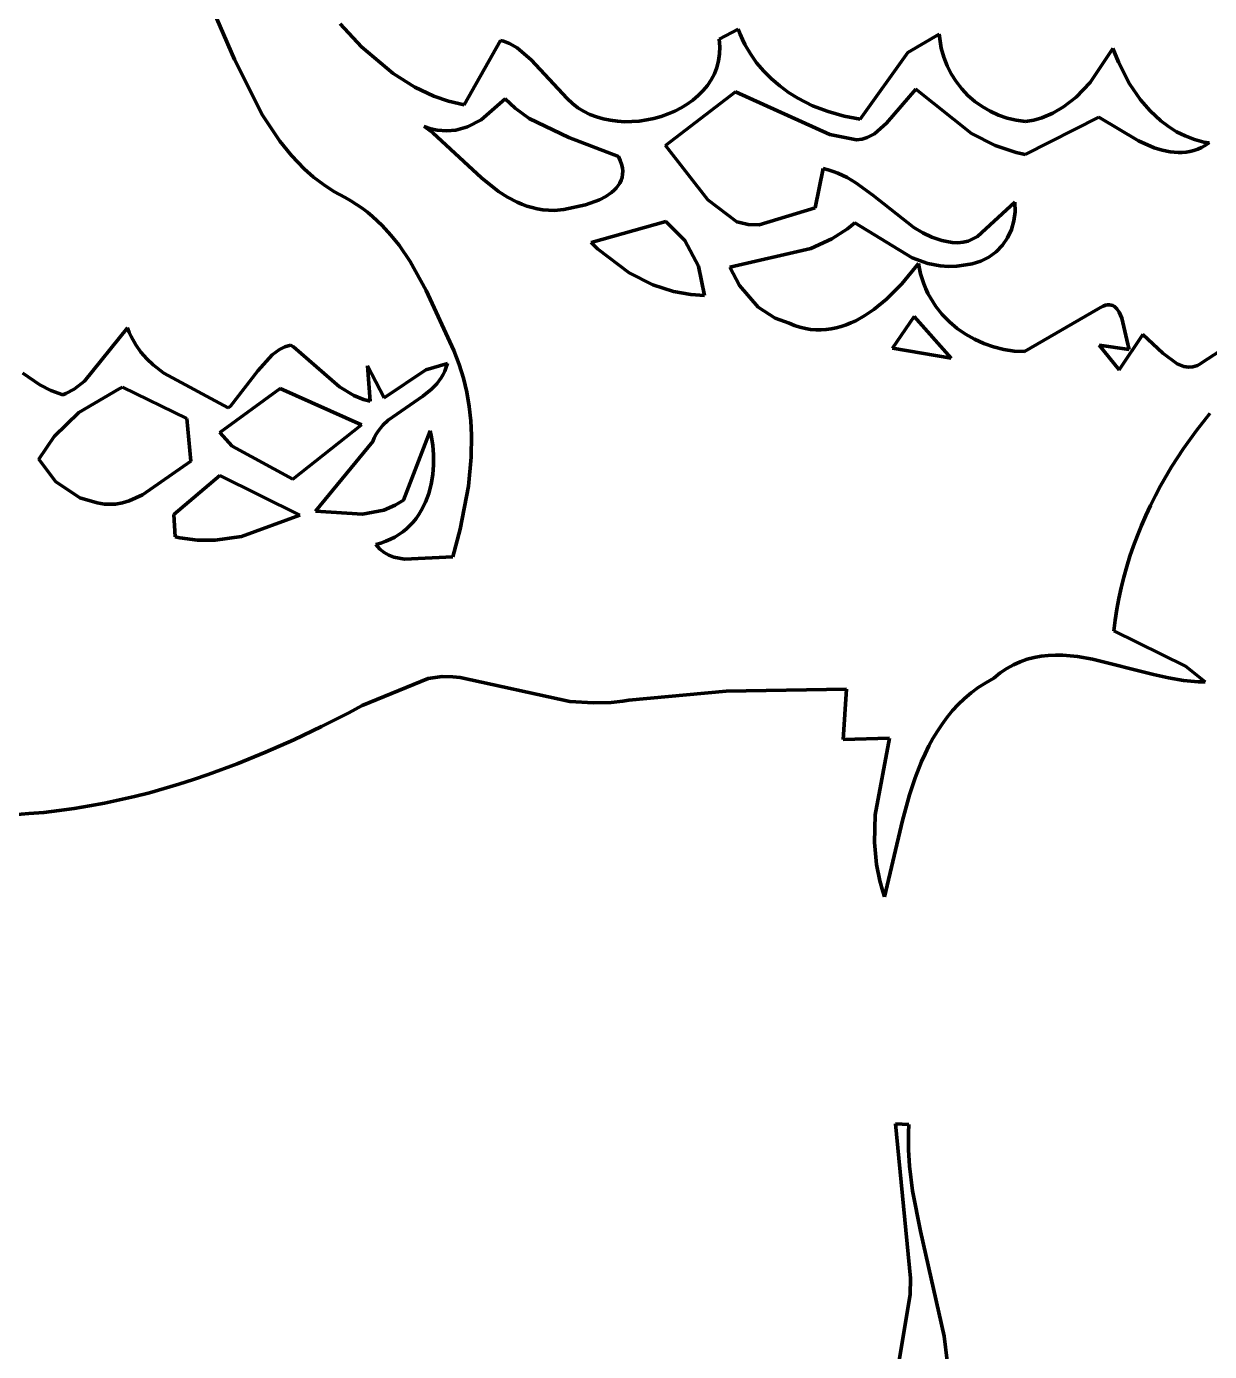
# Model space of a CAD drawing. Header units: millimetres. Extents: x 0 to 15.3, y 0 to 17.7.
# Drawn here: x 8.015 to 9.38, y 10.442 to 11.971 of the extents above; entities that cross this region are included whole.
import ezdxf

# ---------------------------------------------------------------- set-up
doc = ezdxf.new("R2010")
doc.units = ezdxf.units.MM
doc.layers.add('color#0a0a0aff', color=7, linetype='CONTINUOUS', lineweight=100)
doc.layers.add('color#ffffffff', color=7, linetype='CONTINUOUS', lineweight=100)

msp = doc.modelspace()

# ---------------------------------------------------------------- linework, layer by layer
at = {"layer": 'color#0a0a0aff'}
for p, q in [((8.2544, 11.9335), (8.102, 12.2851)), ((8.3763, 11.9744), (8.4012, 11.9481)), ((8.8137, 11.9568), (8.8359, 11.9684)), ((8.8359, 11.9684), (8.8381, 11.9624)), ((8.8381, 11.9624), (8.8407, 11.9565)), ((9.0317, 11.9412), (9.0678, 11.9626)), ((9.0678, 11.9626), (9.0683, 11.9571)), ((8.4012, 11.9481), (8.4377, 11.9171)), ((8.5194, 11.8808), (8.5615, 11.9553)), ((8.5615, 11.9553), (8.565, 11.9543)), ((8.565, 11.9543), (8.5717, 11.9518)), ((8.5717, 11.9518), (8.5808, 11.9467)), ((8.5808, 11.9467), (8.5967, 11.9329)), ((8.8145, 11.9481), (8.8137, 11.9568)), ((8.8143, 11.9397), (8.8145, 11.9481)), ((8.8407, 11.9565), (8.8434, 11.9507)), ((8.8434, 11.9507), (8.8498, 11.9397)), ((9.0683, 11.9571), (9.0702, 11.9464)), ((9.0702, 11.9464), (9.073, 11.936)), ((8.2867, 11.8692), (8.2544, 11.9335)), ((8.5967, 11.9329), (8.6386, 11.8882)), ((8.8111, 11.9241), (8.8131, 11.9317)), ((8.8131, 11.9317), (8.8143, 11.9397)), ((8.8498, 11.9397), (8.8571, 11.9295)), ((8.9766, 11.8644), (9.0317, 11.9412)), ((9.073, 11.936), (9.0768, 11.9261)), ((9.2421, 11.9068), (9.2683, 11.946)), ((9.2683, 11.946), (9.2745, 11.9304)), ((8.4377, 11.9171), (8.4628, 11.9013)), ((8.8046, 11.9099), (8.8083, 11.9168)), ((8.8083, 11.9168), (8.8111, 11.9241)), ((8.8571, 11.9295), (8.8652, 11.9199)), ((8.8652, 11.9199), (8.8741, 11.911)), ((9.0768, 11.9261), (9.0816, 11.9167)), ((9.0816, 11.9167), (9.0872, 11.9078)), ((9.2745, 11.9304), (9.2875, 11.9052)), ((8.4628, 11.9013), (8.4844, 11.8911)), ((8.7953, 11.8974), (8.8003, 11.9034)), ((8.8003, 11.9034), (8.8046, 11.9099)), ((8.8741, 11.911), (8.8837, 11.9028)), ((8.8837, 11.9028), (8.8939, 11.8954)), ((9.0872, 11.9078), (9.0937, 11.8995)), ((9.2258, 11.8899), (9.2421, 11.9068)), ((9.2875, 11.9052), (9.3002, 11.8866)), ((8.4844, 11.8911), (8.5015, 11.8852)), ((8.5015, 11.8852), (8.5194, 11.8808)), ((8.567, 11.8878), (8.539, 11.8635)), ((8.5783, 11.8771), (8.567, 11.8878)), ((8.6386, 11.8882), (8.6444, 11.8826)), ((8.8327, 11.896), (8.7519, 11.8339)), ((8.777, 11.8818), (8.7836, 11.8865)), ((8.7836, 11.8865), (8.7897, 11.8917)), ((8.7897, 11.8917), (8.7953, 11.8974)), ((8.9417, 11.8467), (8.8327, 11.896)), ((8.8939, 11.8954), (8.9047, 11.8887)), ((8.9047, 11.8887), (8.9217, 11.88)), ((9.0407, 11.8989), (9.0071, 11.8597)), ((9.1049, 11.8477), (9.0407, 11.8989)), ((9.0937, 11.8995), (9.1009, 11.8919)), ((9.1009, 11.8919), (9.1087, 11.885)), ((9.1087, 11.885), (9.1173, 11.8789)), ((9.2111, 11.8785), (9.2258, 11.8899)), ((9.3002, 11.8866), (9.3112, 11.8739)), ((8.5947, 11.8651), (8.5783, 11.8771)), ((8.6444, 11.8826), (8.6507, 11.8777)), ((8.6507, 11.8777), (8.6574, 11.8735)), ((8.6574, 11.8735), (8.6646, 11.87)), ((8.6646, 11.87), (8.6722, 11.8671)), ((8.7468, 11.8676), (8.7548, 11.8704)), ((8.7548, 11.8704), (8.7625, 11.8737)), ((8.7625, 11.8737), (8.7699, 11.8775)), ((8.7699, 11.8775), (8.777, 11.8818)), ((8.9217, 11.88), (8.9395, 11.8731)), ((8.9395, 11.8731), (8.9579, 11.8679)), ((9.1173, 11.8789), (9.1264, 11.8735)), ((9.1264, 11.8735), (9.136, 11.8691)), ((9.1861, 11.8661), (9.199, 11.8715)), ((9.199, 11.8715), (9.2111, 11.8785)), ((9.3112, 11.8739), (9.3234, 11.8626)), ((8.3067, 11.8392), (8.2867, 11.8692)), ((8.4733, 11.8559), (8.4833, 11.8485)), ((8.481, 11.8534), (8.4733, 11.8559)), ((8.5233, 11.8555), (8.5099, 11.8518)), ((8.539, 11.8635), (8.5233, 11.8555)), ((8.6403, 11.8432), (8.5947, 11.8651)), ((8.6722, 11.8671), (8.68, 11.8648)), ((8.68, 11.8648), (8.6881, 11.8631)), ((8.6881, 11.8631), (8.6964, 11.862)), ((8.6964, 11.862), (8.7048, 11.8615)), ((8.7048, 11.8615), (8.7132, 11.8616)), ((8.7132, 11.8616), (8.7217, 11.8623)), ((8.7217, 11.8623), (8.7302, 11.8635)), ((8.7302, 11.8635), (8.7386, 11.8653)), ((8.7386, 11.8653), (8.7468, 11.8676)), ((8.9579, 11.8679), (8.9766, 11.8644)), ((9.0071, 11.8597), (8.9929, 11.8474)), ((9.136, 11.8691), (9.1461, 11.8656)), ((9.1461, 11.8656), (9.1566, 11.8631)), ((9.1566, 11.8631), (9.1675, 11.8616)), ((9.2521, 11.8667), (9.167, 11.8238)), ((9.1675, 11.8616), (9.177, 11.8634)), ((9.177, 11.8634), (9.1861, 11.8661)), ((9.2978, 11.8393), (9.2521, 11.8667)), ((9.3234, 11.8626), (9.3323, 11.8559)), ((9.3323, 11.8559), (9.3417, 11.85)), ((8.3202, 11.8225), (8.3067, 11.8392)), ((8.4885, 11.8517), (8.481, 11.8534)), ((8.4833, 11.8485), (8.5397, 11.7968)), ((8.4994, 11.8509), (8.4885, 11.8517)), ((8.5099, 11.8518), (8.4994, 11.8509)), ((8.6975, 11.8214), (8.6403, 11.8432)), ((8.9725, 11.8405), (8.9417, 11.8467)), ((8.9789, 11.8414), (8.9725, 11.8405)), ((8.9848, 11.8432), (8.9789, 11.8414)), ((8.9929, 11.8474), (8.9848, 11.8432)), ((9.1322, 11.834), (9.1049, 11.8477)), ((9.3159, 11.8314), (9.2978, 11.8393)), ((9.3417, 11.85), (9.3517, 11.8451)), ((9.3517, 11.8451), (9.3622, 11.841)), ((9.3622, 11.841), (9.3733, 11.838)), ((8.7519, 11.8339), (8.8009, 11.7713)), ((9.1567, 11.826), (9.1322, 11.834)), ((9.167, 11.8238), (9.1567, 11.826)), ((9.3251, 11.8286), (9.3159, 11.8314)), ((9.3343, 11.8267), (9.3251, 11.8286)), ((9.3435, 11.8259), (9.3343, 11.8267)), ((9.3481, 11.826), (9.3435, 11.8259)), ((9.3526, 11.8264), (9.3481, 11.826)), ((9.3571, 11.8271), (9.3526, 11.8264)), ((9.3616, 11.8283), (9.3571, 11.8271)), ((9.3661, 11.8298), (9.3616, 11.8283)), ((9.3705, 11.8317), (9.3661, 11.8298)), ((9.3748, 11.8341), (9.3705, 11.8317)), ((9.3733, 11.838), (9.3791, 11.837)), ((9.3791, 11.837), (9.3748, 11.8341)), ((8.3351, 11.8071), (8.3202, 11.8225)), ((8.6996, 11.8169), (8.6975, 11.8214)), ((8.7011, 11.8126), (8.6996, 11.8169)), ((8.7021, 11.8084), (8.7011, 11.8126)), ((8.3458, 11.7976), (8.3351, 11.8071)), ((8.3571, 11.7889), (8.3458, 11.7976)), ((8.5397, 11.7968), (8.5593, 11.7811)), ((8.6992, 11.7907), (8.7007, 11.7939)), ((8.7007, 11.7939), (8.7018, 11.7972)), ((8.7018, 11.7972), (8.7024, 11.8008)), ((8.7025, 11.8045), (8.7021, 11.8084)), ((8.7024, 11.8008), (8.7025, 11.8045)), ((8.9247, 11.7622), (8.9337, 11.8073)), ((8.9337, 11.8073), (8.9396, 11.8059)), ((8.9396, 11.8059), (8.9453, 11.8041)), ((8.9453, 11.8041), (8.9508, 11.802)), ((8.9508, 11.802), (8.9615, 11.7969)), ((8.9615, 11.7969), (8.9717, 11.7909)), ((8.3692, 11.7809), (8.3571, 11.7889)), ((8.3821, 11.7739), (8.3692, 11.7809)), ((8.5593, 11.7811), (8.5697, 11.7744)), ((8.6831, 11.7753), (8.6897, 11.7798)), ((8.6897, 11.7798), (8.6925, 11.7823)), ((8.6925, 11.7823), (8.6951, 11.7849)), ((8.6951, 11.7849), (8.6973, 11.7877)), ((8.6973, 11.7877), (8.6992, 11.7907)), ((8.9717, 11.7909), (8.991, 11.7767)), ((8.3889, 11.77), (8.3821, 11.7739)), ((8.3955, 11.7659), (8.3889, 11.77)), ((8.4019, 11.7616), (8.3955, 11.7659)), ((8.5697, 11.7744), (8.5806, 11.7686)), ((8.5806, 11.7686), (8.5862, 11.7662)), ((8.5862, 11.7662), (8.592, 11.7641)), ((8.592, 11.7641), (8.5979, 11.7623)), ((8.6345, 11.7602), (8.6594, 11.7654)), ((8.6594, 11.7654), (8.6757, 11.7714)), ((8.6757, 11.7714), (8.6831, 11.7753)), ((8.8009, 11.7713), (8.8344, 11.7461)), ((8.991, 11.7767), (9.0384, 11.7394)), ((9.1121, 11.7288), (9.1552, 11.7685)), ((9.1552, 11.7685), (9.1555, 11.7576)), ((8.408, 11.757), (8.4019, 11.7616)), ((8.4138, 11.7522), (8.408, 11.757)), ((8.4248, 11.7418), (8.4138, 11.7522)), ((8.5979, 11.7623), (8.604, 11.7609)), ((8.604, 11.7609), (8.6104, 11.7599)), ((8.6104, 11.7599), (8.6169, 11.7593)), ((8.6169, 11.7593), (8.6236, 11.7591)), ((8.6236, 11.7591), (8.6345, 11.7602)), ((8.8599, 11.7426), (8.9247, 11.7622)), ((9.1555, 11.7576), (9.154, 11.747)), ((8.435, 11.7307), (8.4248, 11.7418)), ((8.7524, 11.7462), (8.6662, 11.722)), ((8.7742, 11.7242), (8.7524, 11.7462)), ((8.8344, 11.7461), (8.8376, 11.7451)), ((8.8376, 11.7451), (8.8472, 11.743)), ((8.8472, 11.743), (8.8599, 11.7426)), ((8.9618, 11.738), (8.9437, 11.7264)), ((8.9703, 11.7448), (8.9618, 11.738)), ((9.0367, 11.7043), (8.9703, 11.7448)), ((9.0384, 11.7394), (9.0487, 11.7334)), ((9.0487, 11.7334), (9.0594, 11.7283)), ((9.151, 11.7369), (9.1464, 11.7274)), ((9.154, 11.747), (9.151, 11.7369)), ((8.4444, 11.7189), (8.435, 11.7307)), ((8.4572, 11.7001), (8.4444, 11.7189)), ((8.6662, 11.722), (8.6736, 11.7149)), ((8.79, 11.6948), (8.7742, 11.7242)), ((8.9437, 11.7264), (8.9196, 11.7152)), ((9.0594, 11.7283), (9.0649, 11.7262)), ((9.0649, 11.7262), (9.0707, 11.7245)), ((9.0707, 11.7245), (9.0766, 11.7231)), ((9.0766, 11.7231), (9.0827, 11.722)), ((9.0827, 11.722), (9.0893, 11.7217)), ((9.0893, 11.7217), (9.0954, 11.7223)), ((9.0954, 11.7223), (9.1013, 11.7237)), ((9.1013, 11.7237), (9.1121, 11.7288)), ((9.1406, 11.7189), (9.1334, 11.7114)), ((9.1464, 11.7274), (9.1406, 11.7189)), ((8.6736, 11.7149), (8.7101, 11.6872)), ((8.9196, 11.7152), (8.826, 11.6937)), ((9.0547, 11.698), (9.0367, 11.7043)), ((9.1251, 11.7052), (9.1158, 11.7004)), ((9.1334, 11.7114), (9.1251, 11.7052)), ((8.4759, 11.6667), (8.4572, 11.7001)), ((8.7101, 11.6872), (8.7372, 11.6733)), ((8.7968, 11.661), (8.79, 11.6948)), ((8.826, 11.6937), (8.8372, 11.6726)), ((9.0248, 11.6743), (9.0438, 11.698)), ((9.0438, 11.698), (9.0449, 11.6918)), ((9.0449, 11.6918), (9.0463, 11.6858)), ((9.0688, 11.6952), (9.0547, 11.698)), ((9.0784, 11.6945), (9.0688, 11.6952)), ((9.0882, 11.6948), (9.0784, 11.6945)), ((9.0983, 11.6962), (9.0882, 11.6948)), ((9.1056, 11.6973), (9.0983, 11.6962)), ((9.1158, 11.7004), (9.1056, 11.6973)), ((8.7372, 11.6733), (8.7612, 11.6654)), ((8.8372, 11.6726), (8.8587, 11.6474)), ((9.007, 11.6565), (9.0248, 11.6743)), ((9.0463, 11.6858), (9.048, 11.68)), ((9.048, 11.68), (9.05, 11.6743)), ((9.05, 11.6743), (9.0522, 11.6687)), ((8.5076, 11.5972), (8.4759, 11.6667)), ((8.7612, 11.6654), (8.7813, 11.6619)), ((8.7813, 11.6619), (8.7968, 11.661)), ((8.9924, 11.6446), (9.007, 11.6565)), ((9.0522, 11.6687), (9.0548, 11.6633)), ((9.0548, 11.6633), (9.0576, 11.6581)), ((9.0576, 11.6581), (9.064, 11.6482)), ((8.8587, 11.6474), (8.8783, 11.6347)), ((8.9821, 11.6376), (8.9924, 11.6446)), ((9.064, 11.6482), (9.0713, 11.639)), ((9.1663, 11.5961), (9.251, 11.6454)), ((9.251, 11.6454), (9.254, 11.6472)), ((9.254, 11.6472), (9.2568, 11.6486)), ((9.2568, 11.6486), (9.2595, 11.6496)), ((9.2595, 11.6496), (9.2619, 11.6501)), ((9.2619, 11.6501), (9.2641, 11.6502)), ((9.2641, 11.6502), (9.2662, 11.6499)), ((9.2662, 11.6499), (9.2681, 11.6493)), ((9.2681, 11.6493), (9.2699, 11.6483)), ((9.2699, 11.6483), (9.2729, 11.6456)), ((9.2729, 11.6456), (9.2755, 11.6418)), ((9.2755, 11.6418), (9.2785, 11.6347)), ((8.8783, 11.6347), (8.8947, 11.6289)), ((8.8947, 11.6289), (8.9009, 11.6263)), ((8.9009, 11.6263), (8.9071, 11.6243)), ((8.949, 11.6235), (8.9547, 11.6251)), ((8.9547, 11.6251), (8.9604, 11.627)), ((8.9604, 11.627), (8.9659, 11.6292)), ((8.9659, 11.6292), (8.9714, 11.6317)), ((8.9714, 11.6317), (8.9821, 11.6376)), ((9.0388, 11.6368), (9.0137, 11.5999)), ((9.0817, 11.5887), (9.0388, 11.6368)), ((9.0713, 11.639), (9.0795, 11.6305)), ((9.0795, 11.6305), (9.0884, 11.6229)), ((9.2785, 11.6347), (9.2853, 11.6048)), ((8.0813, 11.5618), (8.1311, 11.6235)), ((8.1311, 11.6235), (8.1331, 11.6183)), ((8.1331, 11.6183), (8.1354, 11.6134)), ((8.1354, 11.6134), (8.1406, 11.6041)), ((8.9071, 11.6243), (8.9133, 11.6228)), ((8.9133, 11.6228), (8.9194, 11.6218)), ((8.9194, 11.6218), (8.9254, 11.6213)), ((8.9254, 11.6213), (8.9314, 11.6212)), ((8.9314, 11.6212), (8.9373, 11.6216)), ((8.9373, 11.6216), (8.9432, 11.6224)), ((8.9432, 11.6224), (8.949, 11.6235)), ((9.0884, 11.6229), (9.0981, 11.6161)), ((9.0981, 11.6161), (9.1084, 11.6103)), ((9.1084, 11.6103), (9.1192, 11.6054)), ((9.2754, 11.5751), (9.3026, 11.6159)), ((9.3026, 11.6159), (9.3257, 11.5942)), ((8.1406, 11.6041), (8.1466, 11.5956)), ((8.1466, 11.5956), (8.1534, 11.5879)), ((8.298, 11.5925), (8.3064, 11.5985)), ((8.3064, 11.5985), (8.3125, 11.6015)), ((8.3125, 11.6015), (8.3192, 11.6036)), ((8.3192, 11.6036), (8.3225, 11.6016)), ((8.3225, 11.6016), (8.3758, 11.5556)), ((8.5108, 11.5893), (8.5076, 11.5972)), ((9.0137, 11.5999), (9.0817, 11.5887)), ((9.1192, 11.6054), (9.1305, 11.6015)), ((9.1305, 11.6015), (9.1422, 11.5986)), ((9.1422, 11.5986), (9.1541, 11.5968)), ((9.1541, 11.5968), (9.1663, 11.5961)), ((9.2871, 11.5987), (9.2522, 11.6035)), ((9.2522, 11.6035), (9.2754, 11.5751)), ((9.2853, 11.6048), (9.2871, 11.5987)), ((9.3711, 11.5834), (9.3984, 11.6014)), ((8.1534, 11.5879), (8.1608, 11.5808)), ((8.1608, 11.5808), (8.173, 11.5712)), ((8.2814, 11.5738), (8.298, 11.5925)), ((8.4112, 11.539), (8.4082, 11.5795)), ((8.4082, 11.5795), (8.4274, 11.5429)), ((8.4753, 11.5752), (8.5003, 11.5825)), ((8.5003, 11.5825), (8.4989, 11.578)), ((8.5138, 11.5814), (8.5108, 11.5893)), ((8.5188, 11.5654), (8.5138, 11.5814)), ((9.3257, 11.5942), (9.3425, 11.5818)), ((9.3425, 11.5818), (9.3501, 11.5788)), ((9.3605, 11.5785), (9.3632, 11.5792)), ((9.3632, 11.5792), (9.3658, 11.5802)), ((9.3658, 11.5802), (9.3685, 11.5816)), ((9.3685, 11.5816), (9.3711, 11.5834)), ((8.0101, 11.5712), (8.0299, 11.5576)), ((8.173, 11.5712), (8.2472, 11.531)), ((8.2499, 11.5333), (8.2814, 11.5738)), ((8.4274, 11.5429), (8.4753, 11.5752)), ((8.4931, 11.5659), (8.4879, 11.559)), ((8.4953, 11.5697), (8.4931, 11.5659)), ((8.4972, 11.5737), (8.4953, 11.5697)), ((8.4989, 11.578), (8.4972, 11.5737)), ((8.5227, 11.5492), (8.5188, 11.5654)), ((9.3501, 11.5788), (9.3553, 11.5781)), ((9.3553, 11.5781), (9.3605, 11.5785)), ((8.0299, 11.5576), (8.0427, 11.5511)), ((8.0427, 11.5511), (8.0564, 11.5462)), ((8.0599, 11.5476), (8.0697, 11.5529)), ((8.0697, 11.5529), (8.0813, 11.5618)), ((8.1213, 11.5531), (8.0751, 11.5258)), ((8.1254, 11.5549), (8.1213, 11.5531)), ((8.1995, 11.519), (8.1254, 11.5549)), ((8.3073, 11.5534), (8.2375, 11.5026)), ((8.401, 11.5115), (8.3073, 11.5534)), ((8.3758, 11.5556), (8.3922, 11.5454)), ((8.4819, 11.5529), (8.4717, 11.5447)), ((8.4879, 11.559), (8.4819, 11.5529)), ((8.5254, 11.5327), (8.5227, 11.5492)), ((8.0564, 11.5462), (8.0599, 11.5476)), ((8.2472, 11.531), (8.2499, 11.5333)), ((8.3922, 11.5454), (8.4033, 11.541)), ((8.4033, 11.541), (8.4112, 11.539)), ((8.4717, 11.5447), (8.4318, 11.5171)), ((8.0751, 11.5258), (8.0463, 11.498)), ((8.2042, 11.4696), (8.1995, 11.519)), ((8.5272, 11.5162), (8.5254, 11.5327)), ((9.3802, 11.5248), (9.3645, 11.5049)), ((8.2375, 11.5026), (8.2517, 11.4869)), ((8.3218, 11.4488), (8.401, 11.5115)), ((8.4203, 11.5043), (8.418, 11.5006)), ((8.4257, 11.511), (8.4203, 11.5043)), ((8.4318, 11.5171), (8.4257, 11.511)), ((8.4495, 11.4247), (8.4804, 11.5047)), ((8.4804, 11.5047), (8.4816, 11.4993)), ((8.528, 11.4995), (8.5272, 11.5162)), ((9.3645, 11.5049), (9.3498, 11.4842)), ((8.0463, 11.498), (8.0287, 11.4719)), ((8.4142, 11.4924), (8.3481, 11.412)), ((8.4159, 11.4966), (8.4142, 11.4924)), ((8.418, 11.5006), (8.4159, 11.4966)), ((8.4816, 11.4993), (8.4834, 11.4881)), ((8.4834, 11.4881), (8.4843, 11.4768)), ((8.5276, 11.4744), (8.528, 11.4995)), ((8.2517, 11.4869), (8.3218, 11.4488)), ((8.4843, 11.4768), (8.4843, 11.4655)), ((8.5245, 11.4409), (8.5276, 11.4744)), ((9.3498, 11.4842), (9.336, 11.4629)), ((8.0287, 11.4719), (8.0481, 11.446)), ((8.1482, 11.4308), (8.2042, 11.4696)), ((8.4843, 11.4655), (8.4834, 11.4542)), ((9.336, 11.4629), (9.3232, 11.441)), ((8.0481, 11.446), (8.0759, 11.4274)), ((8.2377, 11.453), (8.1844, 11.4082)), ((8.3299, 11.4071), (8.2377, 11.453)), ((8.4815, 11.4432), (8.4787, 11.4324)), ((8.4834, 11.4542), (8.4815, 11.4432)), ((8.0759, 11.4274), (8.096, 11.4217)), ((8.1331, 11.4238), (8.1482, 11.4308)), ((8.4787, 11.4324), (8.4748, 11.4222)), ((8.5151, 11.3913), (8.5245, 11.4409)), ((9.3173, 11.4298), (9.3116, 11.4185)), ((9.3232, 11.441), (9.3173, 11.4298)), ((8.096, 11.4217), (8.1004, 11.4207)), ((8.1004, 11.4207), (8.1047, 11.4201)), ((8.1047, 11.4201), (8.109, 11.4198)), ((8.109, 11.4198), (8.1173, 11.4201)), ((8.1173, 11.4201), (8.1253, 11.4214)), ((8.1253, 11.4214), (8.1331, 11.4238)), ((8.3481, 11.412), (8.4022, 11.4086)), ((8.4022, 11.4086), (8.4268, 11.4131)), ((8.4268, 11.4131), (8.4401, 11.4187)), ((8.4401, 11.4187), (8.4495, 11.4247)), ((8.4699, 11.4125), (8.4671, 11.4079)), ((8.4748, 11.4222), (8.4699, 11.4125)), ((9.3116, 11.4185), (9.3062, 11.407)), ((8.1844, 11.4082), (8.1862, 11.3821)), ((8.2625, 11.3827), (8.3299, 11.4071)), ((8.4606, 11.3993), (8.4569, 11.3954)), ((8.464, 11.4035), (8.4606, 11.3993)), ((8.4671, 11.4079), (8.464, 11.4035)), ((9.3062, 11.407), (9.3012, 11.3955)), ((8.1862, 11.3821), (8.1914, 11.381)), ((8.1914, 11.381), (8.2119, 11.3784)), ((8.2323, 11.3784), (8.2625, 11.3827)), ((8.4395, 11.382), (8.4345, 11.3794)), ((8.4443, 11.3849), (8.4395, 11.382)), ((8.4488, 11.3882), (8.4443, 11.3849)), ((8.453, 11.3916), (8.4488, 11.3882)), ((8.4569, 11.3954), (8.453, 11.3916)), ((8.5065, 11.359), (8.5151, 11.3913)), ((9.2964, 11.3838), (9.292, 11.3719)), ((9.3012, 11.3955), (9.2964, 11.3838)), ((8.2119, 11.3784), (8.2323, 11.3784)), ((8.4235, 11.3751), (8.4176, 11.3734)), ((8.4176, 11.3734), (8.4198, 11.3707)), ((8.4198, 11.3707), (8.4222, 11.3682)), ((8.4222, 11.3682), (8.4272, 11.3641)), ((8.4291, 11.3771), (8.4235, 11.3751)), ((8.4345, 11.3794), (8.4291, 11.3771)), ((9.292, 11.3719), (9.2879, 11.36)), ((8.4272, 11.3641), (8.4326, 11.361)), ((8.4326, 11.361), (8.4384, 11.3588)), ((8.4384, 11.3588), (8.4507, 11.3566)), ((8.4507, 11.3566), (8.5065, 11.359)), ((9.2879, 11.36), (9.2841, 11.3479)), ((9.2807, 11.3358), (9.2776, 11.3235)), ((9.2841, 11.3479), (9.2807, 11.3358)), ((9.2776, 11.3235), (9.2749, 11.3112)), ((9.2749, 11.3112), (9.2726, 11.2987)), ((9.2726, 11.2987), (9.2707, 11.2862)), ((9.2707, 11.2862), (9.2691, 11.2736)), ((9.2691, 11.2736), (9.3519, 11.2331)), ((9.1772, 11.243), (9.1691, 11.2409)), ((9.1853, 11.2445), (9.1772, 11.243)), ((9.1936, 11.2454), (9.1853, 11.2445)), ((9.2019, 11.2457), (9.1936, 11.2454)), ((9.2104, 11.2456), (9.2019, 11.2457)), ((9.2189, 11.245), (9.2104, 11.2456)), ((9.2275, 11.244), (9.2189, 11.245)), ((9.2448, 11.241), (9.2275, 11.244)), ((9.1457, 11.2303), (9.1382, 11.2251)), ((9.1534, 11.2346), (9.1457, 11.2303)), ((9.1612, 11.2381), (9.1534, 11.2346)), ((9.1691, 11.2409), (9.1612, 11.2381)), ((9.3149, 11.2233), (9.2448, 11.241)), ((9.3519, 11.2331), (9.3748, 11.2148)), ((8.4779, 11.2187), (8.4019, 11.1876)), ((8.4941, 11.2209), (8.4779, 11.2187)), ((8.5064, 11.2208), (8.4941, 11.2209)), ((8.5148, 11.2198), (8.5064, 11.2208)), ((8.6416, 11.1922), (8.5148, 11.2198)), ((9.1215, 11.2139), (9.1128, 11.2083)), ((9.1308, 11.2191), (9.1215, 11.2139)), ((9.1382, 11.2251), (9.1308, 11.2191)), ((9.3323, 11.2194), (9.3149, 11.2233)), ((9.3495, 11.2165), (9.3323, 11.2194)), ((9.358, 11.2155), (9.3495, 11.2165)), ((9.3664, 11.2149), (9.358, 11.2155)), ((9.3748, 11.2148), (9.3664, 11.2149)), ((8.8218, 11.2041), (8.7097, 11.1937)), ((8.9606, 11.2065), (8.8218, 11.2041)), ((8.957, 11.1484), (8.9606, 11.2065)), ((9.1046, 11.2023), (9.097, 11.1958)), ((9.1128, 11.2083), (9.1046, 11.2023)), ((8.4019, 11.1876), (8.3864, 11.1792)), ((8.6687, 11.1905), (8.6416, 11.1922)), ((8.6891, 11.1911), (8.6687, 11.1905)), ((8.7028, 11.1926), (8.6891, 11.1911)), ((8.7097, 11.1937), (8.7028, 11.1926)), ((9.0831, 11.1817), (9.0768, 11.1741)), ((9.0898, 11.1889), (9.0831, 11.1817)), ((9.097, 11.1958), (9.0898, 11.1889)), ((8.3864, 11.1792), (8.3549, 11.1632)), ((9.071, 11.1662), (9.0656, 11.1581)), ((9.0768, 11.1741), (9.071, 11.1662)), ((8.3549, 11.1632), (8.3229, 11.1479)), ((9.0656, 11.1581), (9.0605, 11.1496)), ((8.3229, 11.1479), (8.2904, 11.1335)), ((9.0104, 11.1497), (8.957, 11.1484)), ((8.994, 11.0614), (9.0104, 11.1497)), ((9.0558, 11.1409), (9.0514, 11.1319)), ((9.0605, 11.1496), (9.0558, 11.1409)), ((8.2904, 11.1335), (8.2575, 11.1201)), ((9.0473, 11.1228), (9.04, 11.1039)), ((9.0514, 11.1319), (9.0473, 11.1228)), ((8.2241, 11.1078), (8.2073, 11.1021)), ((8.2575, 11.1201), (8.2241, 11.1078)), ((8.1734, 11.0916), (8.1563, 11.0869)), ((8.1904, 11.0967), (8.1734, 11.0916)), ((8.2073, 11.1021), (8.1904, 11.0967)), ((9.04, 11.1039), (9.0336, 11.0845)), ((8.1046, 11.0748), (8.0872, 11.0716)), ((8.1219, 11.0785), (8.1046, 11.0748)), ((8.1391, 11.0825), (8.1219, 11.0785)), ((8.1563, 11.0869), (8.1391, 11.0825)), ((9.0336, 11.0845), (9.0254, 11.0548)), ((8.0171, 11.0627), (7.9995, 11.0615)), ((8.0347, 11.0642), (8.0171, 11.0627)), ((8.0522, 11.0663), (8.0347, 11.0642)), ((8.0697, 11.0687), (8.0522, 11.0663)), ((8.0872, 11.0716), (8.0697, 11.0687)), ((8.9932, 11.0295), (8.994, 11.0614)), ((9.0254, 11.0548), (9.0047, 10.9665)), ((8.9954, 11.0041), (8.9932, 11.0295)), ((8.9991, 10.9852), (8.9954, 11.0041)), ((9.0026, 10.9728), (8.9991, 10.9852)), ((9.0047, 10.9665), (9.0026, 10.9728)), ((9.0346, 10.5264), (9.0175, 10.7045)), ((9.0175, 10.7045), (9.0328, 10.7038)), ((9.0328, 10.7038), (9.0323, 10.6941)), ((9.0323, 10.6941), (9.0323, 10.6748)), ((9.0323, 10.6748), (9.0334, 10.6557)), ((9.0334, 10.6557), (9.0369, 10.6274)), ((9.0369, 10.6274), (9.0462, 10.5806)), ((9.0462, 10.5806), (9.0735, 10.4595)), ((9.0344, 10.5077), (9.0346, 10.5264)), ((9.0187, 10.4153), (9.0344, 10.5077)), ((9.0735, 10.4595), (9.0771, 10.431))]:
    msp.add_line(p, q, dxfattribs=at)
at = {"layer": 'color#ffffffff'}
for p, q in [((8.102, 12.2851), (8.2544, 11.9335)), ((8.4012, 11.9481), (8.3763, 11.9744)), ((8.8359, 11.9684), (8.8137, 11.9568)), ((8.8381, 11.9624), (8.8359, 11.9684)), ((8.8407, 11.9565), (8.8381, 11.9624)), ((9.0678, 11.9626), (9.0317, 11.9412)), ((9.0683, 11.9571), (9.0678, 11.9626)), ((8.4377, 11.9171), (8.4012, 11.9481)), ((8.5615, 11.9553), (8.5194, 11.8808)), ((8.565, 11.9543), (8.5615, 11.9553)), ((8.5717, 11.9518), (8.565, 11.9543)), ((8.5808, 11.9467), (8.5717, 11.9518)), ((8.5967, 11.9329), (8.5808, 11.9467)), ((8.8137, 11.9568), (8.8145, 11.9481)), ((8.8145, 11.9481), (8.8143, 11.9397)), ((8.8434, 11.9507), (8.8407, 11.9565)), ((8.8498, 11.9397), (8.8434, 11.9507)), ((9.0702, 11.9464), (9.0683, 11.9571)), ((9.073, 11.936), (9.0702, 11.9464)), ((8.2544, 11.9335), (8.2867, 11.8692)), ((8.6386, 11.8882), (8.5967, 11.9329)), ((8.8131, 11.9317), (8.8111, 11.9241)), ((8.8143, 11.9397), (8.8131, 11.9317)), ((8.8571, 11.9295), (8.8498, 11.9397)), ((9.0317, 11.9412), (8.9766, 11.8644)), ((9.0768, 11.9261), (9.073, 11.936)), ((9.2683, 11.946), (9.2421, 11.9068)), ((9.2745, 11.9304), (9.2683, 11.946)), ((8.4628, 11.9013), (8.4377, 11.9171)), ((8.8083, 11.9168), (8.8046, 11.9099)), ((8.8111, 11.9241), (8.8083, 11.9168)), ((8.8652, 11.9199), (8.8571, 11.9295)), ((8.8741, 11.911), (8.8652, 11.9199)), ((9.0816, 11.9167), (9.0768, 11.9261)), ((9.0872, 11.9078), (9.0816, 11.9167)), ((9.2875, 11.9052), (9.2745, 11.9304)), ((8.4844, 11.8911), (8.4628, 11.9013)), ((8.8003, 11.9034), (8.7953, 11.8974)), ((8.8046, 11.9099), (8.8003, 11.9034)), ((8.8837, 11.9028), (8.8741, 11.911)), ((8.8939, 11.8954), (8.8837, 11.9028)), ((9.0937, 11.8995), (9.0872, 11.9078)), ((9.2421, 11.9068), (9.2258, 11.8899)), ((9.3002, 11.8866), (9.2875, 11.9052)), ((8.5015, 11.8852), (8.4844, 11.8911)), ((8.5194, 11.8808), (8.5015, 11.8852)), ((8.539, 11.8635), (8.567, 11.8878)), ((8.567, 11.8878), (8.5783, 11.8771)), ((8.6444, 11.8826), (8.6386, 11.8882)), ((8.7519, 11.8339), (8.8327, 11.896)), ((8.7836, 11.8865), (8.777, 11.8818)), ((8.7897, 11.8917), (8.7836, 11.8865)), ((8.7953, 11.8974), (8.7897, 11.8917)), ((8.8327, 11.896), (8.9417, 11.8467)), ((8.9047, 11.8887), (8.8939, 11.8954)), ((8.9217, 11.88), (8.9047, 11.8887)), ((9.0071, 11.8597), (9.0407, 11.8989)), ((9.0407, 11.8989), (9.1049, 11.8477)), ((9.1009, 11.8919), (9.0937, 11.8995)), ((9.1087, 11.885), (9.1009, 11.8919)), ((9.1173, 11.8789), (9.1087, 11.885)), ((9.2258, 11.8899), (9.2111, 11.8785)), ((9.3112, 11.8739), (9.3002, 11.8866)), ((8.5783, 11.8771), (8.5947, 11.8651)), ((8.6507, 11.8777), (8.6444, 11.8826)), ((8.6574, 11.8735), (8.6507, 11.8777)), ((8.6646, 11.87), (8.6574, 11.8735)), ((8.6722, 11.8671), (8.6646, 11.87)), ((8.7548, 11.8704), (8.7468, 11.8676)), ((8.7625, 11.8737), (8.7548, 11.8704)), ((8.7699, 11.8775), (8.7625, 11.8737)), ((8.777, 11.8818), (8.7699, 11.8775)), ((8.9395, 11.8731), (8.9217, 11.88)), ((8.9579, 11.8679), (8.9395, 11.8731)), ((9.1264, 11.8735), (9.1173, 11.8789)), ((9.136, 11.8691), (9.1264, 11.8735)), ((9.199, 11.8715), (9.1861, 11.8661)), ((9.2111, 11.8785), (9.199, 11.8715)), ((9.3234, 11.8626), (9.3112, 11.8739)), ((8.2867, 11.8692), (8.3067, 11.8392)), ((8.4733, 11.8559), (8.481, 11.8534)), ((8.4833, 11.8485), (8.4733, 11.8559)), ((8.5099, 11.8518), (8.5233, 11.8555)), ((8.5233, 11.8555), (8.539, 11.8635)), ((8.5947, 11.8651), (8.6403, 11.8432)), ((8.68, 11.8648), (8.6722, 11.8671)), ((8.6881, 11.8631), (8.68, 11.8648)), ((8.6964, 11.862), (8.6881, 11.8631)), ((8.7048, 11.8615), (8.6964, 11.862)), ((8.7132, 11.8616), (8.7048, 11.8615)), ((8.7217, 11.8623), (8.7132, 11.8616)), ((8.7302, 11.8635), (8.7217, 11.8623)), ((8.7386, 11.8653), (8.7302, 11.8635)), ((8.7468, 11.8676), (8.7386, 11.8653)), ((8.9766, 11.8644), (8.9579, 11.8679)), ((8.9929, 11.8474), (9.0071, 11.8597)), ((9.1461, 11.8656), (9.136, 11.8691)), ((9.1566, 11.8631), (9.1461, 11.8656)), ((9.1675, 11.8616), (9.1566, 11.8631)), ((9.167, 11.8238), (9.2521, 11.8667)), ((9.177, 11.8634), (9.1675, 11.8616)), ((9.1861, 11.8661), (9.177, 11.8634)), ((9.2521, 11.8667), (9.2978, 11.8393)), ((9.3323, 11.8559), (9.3234, 11.8626)), ((9.3417, 11.85), (9.3323, 11.8559)), ((8.3067, 11.8392), (8.3202, 11.8225)), ((8.481, 11.8534), (8.4885, 11.8517)), ((8.5397, 11.7968), (8.4833, 11.8485)), ((8.4885, 11.8517), (8.4994, 11.8509)), ((8.4994, 11.8509), (8.5099, 11.8518)), ((8.6403, 11.8432), (8.6975, 11.8214)), ((8.9417, 11.8467), (8.9725, 11.8405)), ((8.9725, 11.8405), (8.9789, 11.8414)), ((8.9789, 11.8414), (8.9848, 11.8432)), ((8.9848, 11.8432), (8.9929, 11.8474)), ((9.1049, 11.8477), (9.1322, 11.834)), ((9.2978, 11.8393), (9.3159, 11.8314)), ((9.3517, 11.8451), (9.3417, 11.85)), ((9.3622, 11.841), (9.3517, 11.8451)), ((9.3733, 11.838), (9.3622, 11.841)), ((8.8009, 11.7713), (8.7519, 11.8339)), ((9.1322, 11.834), (9.1567, 11.826)), ((9.1567, 11.826), (9.167, 11.8238)), ((9.3159, 11.8314), (9.3251, 11.8286)), ((9.3251, 11.8286), (9.3343, 11.8267)), ((9.3343, 11.8267), (9.3435, 11.8259)), ((9.3435, 11.8259), (9.3481, 11.826)), ((9.3481, 11.826), (9.3526, 11.8264)), ((9.3526, 11.8264), (9.3571, 11.8271)), ((9.3571, 11.8271), (9.3616, 11.8283)), ((9.3616, 11.8283), (9.3661, 11.8298)), ((9.3661, 11.8298), (9.3705, 11.8317)), ((9.3705, 11.8317), (9.3748, 11.8341)), ((9.3791, 11.837), (9.3733, 11.838)), ((9.3748, 11.8341), (9.3791, 11.837)), ((8.3202, 11.8225), (8.3351, 11.8071)), ((8.6975, 11.8214), (8.6996, 11.8169)), ((8.6996, 11.8169), (8.7011, 11.8126)), ((8.7011, 11.8126), (8.7021, 11.8084)), ((8.3351, 11.8071), (8.3458, 11.7976)), ((8.3458, 11.7976), (8.3571, 11.7889)), ((8.5593, 11.7811), (8.5397, 11.7968)), ((8.7007, 11.7939), (8.6992, 11.7907)), ((8.7018, 11.7972), (8.7007, 11.7939)), ((8.7024, 11.8008), (8.7018, 11.7972)), ((8.7021, 11.8084), (8.7025, 11.8045)), ((8.7025, 11.8045), (8.7024, 11.8008)), ((8.9337, 11.8073), (8.9247, 11.7622)), ((8.9396, 11.8059), (8.9337, 11.8073)), ((8.9453, 11.8041), (8.9396, 11.8059)), ((8.9508, 11.802), (8.9453, 11.8041)), ((8.9615, 11.7969), (8.9508, 11.802)), ((8.9717, 11.7909), (8.9615, 11.7969)), ((8.3571, 11.7889), (8.3692, 11.7809)), ((8.3692, 11.7809), (8.3821, 11.7739)), ((8.5697, 11.7744), (8.5593, 11.7811)), ((8.6897, 11.7798), (8.6831, 11.7753)), ((8.6925, 11.7823), (8.6897, 11.7798)), ((8.6951, 11.7849), (8.6925, 11.7823)), ((8.6973, 11.7877), (8.6951, 11.7849)), ((8.6992, 11.7907), (8.6973, 11.7877)), ((8.991, 11.7767), (8.9717, 11.7909)), ((8.3821, 11.7739), (8.3889, 11.77)), ((8.3889, 11.77), (8.3955, 11.7659)), ((8.3955, 11.7659), (8.4019, 11.7616)), ((8.5806, 11.7686), (8.5697, 11.7744)), ((8.5862, 11.7662), (8.5806, 11.7686)), ((8.592, 11.7641), (8.5862, 11.7662)), ((8.5979, 11.7623), (8.592, 11.7641)), ((8.6594, 11.7654), (8.6345, 11.7602)), ((8.6757, 11.7714), (8.6594, 11.7654)), ((8.6831, 11.7753), (8.6757, 11.7714)), ((8.8344, 11.7461), (8.8009, 11.7713)), ((9.0384, 11.7394), (8.991, 11.7767)), ((9.1552, 11.7685), (9.1121, 11.7288)), ((9.1555, 11.7576), (9.1552, 11.7685)), ((8.4019, 11.7616), (8.408, 11.757)), ((8.408, 11.757), (8.4138, 11.7522)), ((8.4138, 11.7522), (8.4248, 11.7418)), ((8.604, 11.7609), (8.5979, 11.7623)), ((8.6104, 11.7599), (8.604, 11.7609)), ((8.6169, 11.7593), (8.6104, 11.7599)), ((8.6236, 11.7591), (8.6169, 11.7593)), ((8.6345, 11.7602), (8.6236, 11.7591)), ((8.9247, 11.7622), (8.8599, 11.7426)), ((9.154, 11.747), (9.1555, 11.7576)), ((8.4248, 11.7418), (8.435, 11.7307)), ((8.6662, 11.722), (8.7524, 11.7462)), ((8.7524, 11.7462), (8.7742, 11.7242)), ((8.8376, 11.7451), (8.8344, 11.7461)), ((8.8472, 11.743), (8.8376, 11.7451)), ((8.8599, 11.7426), (8.8472, 11.743)), ((8.9437, 11.7264), (8.9618, 11.738)), ((8.9618, 11.738), (8.9703, 11.7448)), ((8.9703, 11.7448), (9.0367, 11.7043)), ((9.0487, 11.7334), (9.0384, 11.7394)), ((9.0594, 11.7283), (9.0487, 11.7334)), ((9.1464, 11.7274), (9.151, 11.7369)), ((9.151, 11.7369), (9.154, 11.747)), ((8.435, 11.7307), (8.4444, 11.7189)), ((8.4444, 11.7189), (8.4572, 11.7001)), ((8.6736, 11.7149), (8.6662, 11.722)), ((8.7742, 11.7242), (8.79, 11.6948)), ((8.9196, 11.7152), (8.9437, 11.7264)), ((9.0649, 11.7262), (9.0594, 11.7283)), ((9.0707, 11.7245), (9.0649, 11.7262)), ((9.0766, 11.7231), (9.0707, 11.7245)), ((9.0827, 11.722), (9.0766, 11.7231)), ((9.0893, 11.7217), (9.0827, 11.722)), ((9.0954, 11.7223), (9.0893, 11.7217)), ((9.1013, 11.7237), (9.0954, 11.7223)), ((9.1121, 11.7288), (9.1013, 11.7237)), ((9.1334, 11.7114), (9.1406, 11.7189)), ((9.1406, 11.7189), (9.1464, 11.7274)), ((8.7101, 11.6872), (8.6736, 11.7149)), ((8.826, 11.6937), (8.9196, 11.7152)), ((9.0367, 11.7043), (9.0547, 11.698)), ((9.1158, 11.7004), (9.1251, 11.7052)), ((9.1251, 11.7052), (9.1334, 11.7114)), ((8.4572, 11.7001), (8.4759, 11.6667)), ((8.7372, 11.6733), (8.7101, 11.6872)), ((8.79, 11.6948), (8.7968, 11.661)), ((8.8372, 11.6726), (8.826, 11.6937)), ((9.0438, 11.698), (9.0248, 11.6743)), ((9.0449, 11.6918), (9.0438, 11.698)), ((9.0463, 11.6858), (9.0449, 11.6918)), ((9.0547, 11.698), (9.0688, 11.6952)), ((9.0688, 11.6952), (9.0784, 11.6945)), ((9.0784, 11.6945), (9.0882, 11.6948)), ((9.0882, 11.6948), (9.0983, 11.6962)), ((9.0983, 11.6962), (9.1056, 11.6973)), ((9.1056, 11.6973), (9.1158, 11.7004)), ((8.7612, 11.6654), (8.7372, 11.6733)), ((8.8587, 11.6474), (8.8372, 11.6726)), ((9.0248, 11.6743), (9.007, 11.6565)), ((9.048, 11.68), (9.0463, 11.6858)), ((9.05, 11.6743), (9.048, 11.68)), ((9.0522, 11.6687), (9.05, 11.6743)), ((8.4759, 11.6667), (8.5076, 11.5972)), ((8.7813, 11.6619), (8.7612, 11.6654)), ((8.7968, 11.661), (8.7813, 11.6619)), ((9.007, 11.6565), (8.9924, 11.6446)), ((9.0548, 11.6633), (9.0522, 11.6687)), ((9.0576, 11.6581), (9.0548, 11.6633)), ((9.064, 11.6482), (9.0576, 11.6581)), ((8.8783, 11.6347), (8.8587, 11.6474)), ((8.9924, 11.6446), (8.9821, 11.6376)), ((9.0713, 11.639), (9.064, 11.6482)), ((9.251, 11.6454), (9.1663, 11.5961)), ((9.254, 11.6472), (9.251, 11.6454)), ((9.2568, 11.6486), (9.254, 11.6472)), ((9.2595, 11.6496), (9.2568, 11.6486)), ((9.2619, 11.6501), (9.2595, 11.6496)), ((9.2641, 11.6502), (9.2619, 11.6501)), ((9.2662, 11.6499), (9.2641, 11.6502)), ((9.2681, 11.6493), (9.2662, 11.6499)), ((9.2699, 11.6483), (9.2681, 11.6493)), ((9.2729, 11.6456), (9.2699, 11.6483)), ((9.2755, 11.6418), (9.2729, 11.6456)), ((9.2785, 11.6347), (9.2755, 11.6418)), ((8.8947, 11.6289), (8.8783, 11.6347)), ((8.9009, 11.6263), (8.8947, 11.6289)), ((8.9071, 11.6243), (8.9009, 11.6263)), ((8.9547, 11.6251), (8.949, 11.6235)), ((8.9604, 11.627), (8.9547, 11.6251)), ((8.9659, 11.6292), (8.9604, 11.627)), ((8.9714, 11.6317), (8.9659, 11.6292)), ((8.9821, 11.6376), (8.9714, 11.6317)), ((9.0137, 11.5999), (9.0388, 11.6368)), ((9.0388, 11.6368), (9.0817, 11.5887)), ((9.0795, 11.6305), (9.0713, 11.639)), ((9.0884, 11.6229), (9.0795, 11.6305)), ((9.2853, 11.6048), (9.2785, 11.6347)), ((8.1311, 11.6235), (8.0813, 11.5618)), ((8.1331, 11.6183), (8.1311, 11.6235)), ((8.1354, 11.6134), (8.1331, 11.6183)), ((8.1406, 11.6041), (8.1354, 11.6134)), ((8.9133, 11.6228), (8.9071, 11.6243)), ((8.9194, 11.6218), (8.9133, 11.6228)), ((8.9254, 11.6213), (8.9194, 11.6218)), ((8.9314, 11.6212), (8.9254, 11.6213)), ((8.9373, 11.6216), (8.9314, 11.6212)), ((8.9432, 11.6224), (8.9373, 11.6216)), ((8.949, 11.6235), (8.9432, 11.6224)), ((9.0981, 11.6161), (9.0884, 11.6229)), ((9.1084, 11.6103), (9.0981, 11.6161)), ((9.1192, 11.6054), (9.1084, 11.6103)), ((9.3026, 11.6159), (9.2754, 11.5751)), ((9.3257, 11.5942), (9.3026, 11.6159)), ((8.1466, 11.5956), (8.1406, 11.6041)), ((8.1534, 11.5879), (8.1466, 11.5956)), ((8.3064, 11.5985), (8.298, 11.5925)), ((8.3125, 11.6015), (8.3064, 11.5985)), ((8.3192, 11.6036), (8.3125, 11.6015)), ((8.3225, 11.6016), (8.3192, 11.6036)), ((8.3758, 11.5556), (8.3225, 11.6016)), ((8.5076, 11.5972), (8.5108, 11.5893)), ((9.0817, 11.5887), (9.0137, 11.5999)), ((9.1305, 11.6015), (9.1192, 11.6054)), ((9.1422, 11.5986), (9.1305, 11.6015)), ((9.1541, 11.5968), (9.1422, 11.5986)), ((9.1663, 11.5961), (9.1541, 11.5968)), ((9.2754, 11.5751), (9.2522, 11.6035)), ((9.2522, 11.6035), (9.2871, 11.5987)), ((9.2871, 11.5987), (9.2853, 11.6048)), ((9.3984, 11.6014), (9.3711, 11.5834)), ((8.1608, 11.5808), (8.1534, 11.5879)), ((8.173, 11.5712), (8.1608, 11.5808)), ((8.298, 11.5925), (8.2814, 11.5738)), ((8.4274, 11.5429), (8.4082, 11.5795)), ((8.4082, 11.5795), (8.4112, 11.539)), ((8.5003, 11.5825), (8.4753, 11.5752)), ((8.4989, 11.578), (8.5003, 11.5825)), ((8.5108, 11.5893), (8.5138, 11.5814)), ((8.5138, 11.5814), (8.5188, 11.5654)), ((9.3425, 11.5818), (9.3257, 11.5942)), ((9.3501, 11.5788), (9.3425, 11.5818)), ((9.3632, 11.5792), (9.3605, 11.5785)), ((9.3658, 11.5802), (9.3632, 11.5792)), ((9.3685, 11.5816), (9.3658, 11.5802)), ((9.3711, 11.5834), (9.3685, 11.5816)), ((8.0299, 11.5576), (8.0101, 11.5712)), ((8.2472, 11.531), (8.173, 11.5712)), ((8.2814, 11.5738), (8.2499, 11.5333)), ((8.4753, 11.5752), (8.4274, 11.5429)), ((8.4879, 11.559), (8.4931, 11.5659)), ((8.4931, 11.5659), (8.4953, 11.5697)), ((8.4953, 11.5697), (8.4972, 11.5737)), ((8.4972, 11.5737), (8.4989, 11.578)), ((8.5188, 11.5654), (8.5227, 11.5492)), ((9.3553, 11.5781), (9.3501, 11.5788)), ((9.3605, 11.5785), (9.3553, 11.5781)), ((8.0427, 11.5511), (8.0299, 11.5576)), ((8.0564, 11.5462), (8.0427, 11.5511)), ((8.0697, 11.5529), (8.0599, 11.5476)), ((8.0813, 11.5618), (8.0697, 11.5529)), ((8.0751, 11.5258), (8.1213, 11.5531)), ((8.1213, 11.5531), (8.1254, 11.5549)), ((8.1254, 11.5549), (8.1995, 11.519)), ((8.2375, 11.5026), (8.3073, 11.5534)), ((8.3073, 11.5534), (8.401, 11.5115)), ((8.3922, 11.5454), (8.3758, 11.5556)), ((8.4717, 11.5447), (8.4819, 11.5529)), ((8.4819, 11.5529), (8.4879, 11.559)), ((8.5227, 11.5492), (8.5254, 11.5327)), ((8.0599, 11.5476), (8.0564, 11.5462)), ((8.2499, 11.5333), (8.2472, 11.531)), ((8.4033, 11.541), (8.3922, 11.5454)), ((8.4112, 11.539), (8.4033, 11.541)), ((8.4318, 11.5171), (8.4717, 11.5447)), ((8.0463, 11.498), (8.0751, 11.5258)), ((8.1995, 11.519), (8.2042, 11.4696)), ((8.5254, 11.5327), (8.5272, 11.5162)), ((9.3645, 11.5049), (9.3802, 11.5248)), ((8.2517, 11.4869), (8.2375, 11.5026)), ((8.401, 11.5115), (8.3218, 11.4488)), ((8.418, 11.5006), (8.4203, 11.5043)), ((8.4203, 11.5043), (8.4257, 11.511)), ((8.4257, 11.511), (8.4318, 11.5171)), ((8.4804, 11.5047), (8.4495, 11.4247)), ((8.4816, 11.4993), (8.4804, 11.5047)), ((8.5272, 11.5162), (8.528, 11.4995)), ((9.3498, 11.4842), (9.3645, 11.5049)), ((8.0287, 11.4719), (8.0463, 11.498)), ((8.3481, 11.412), (8.4142, 11.4924)), ((8.4142, 11.4924), (8.4159, 11.4966)), ((8.4159, 11.4966), (8.418, 11.5006)), ((8.4834, 11.4881), (8.4816, 11.4993)), ((8.4843, 11.4768), (8.4834, 11.4881)), ((8.528, 11.4995), (8.5276, 11.4744)), ((8.3218, 11.4488), (8.2517, 11.4869)), ((8.4843, 11.4655), (8.4843, 11.4768)), ((8.5276, 11.4744), (8.5245, 11.4409)), ((9.336, 11.4629), (9.3498, 11.4842)), ((8.0481, 11.446), (8.0287, 11.4719)), ((8.2042, 11.4696), (8.1482, 11.4308)), ((8.4834, 11.4542), (8.4843, 11.4655)), ((9.3232, 11.441), (9.336, 11.4629)), ((8.0759, 11.4274), (8.0481, 11.446)), ((8.1844, 11.4082), (8.2377, 11.453)), ((8.2377, 11.453), (8.3299, 11.4071)), ((8.4787, 11.4324), (8.4815, 11.4432)), ((8.4815, 11.4432), (8.4834, 11.4542)), ((8.096, 11.4217), (8.0759, 11.4274)), ((8.1482, 11.4308), (8.1331, 11.4238)), ((8.4748, 11.4222), (8.4787, 11.4324)), ((8.5245, 11.4409), (8.5151, 11.3913)), ((9.3116, 11.4185), (9.3173, 11.4298)), ((9.3173, 11.4298), (9.3232, 11.441)), ((8.1004, 11.4207), (8.096, 11.4217)), ((8.1047, 11.4201), (8.1004, 11.4207)), ((8.109, 11.4198), (8.1047, 11.4201)), ((8.1173, 11.4201), (8.109, 11.4198)), ((8.1253, 11.4214), (8.1173, 11.4201)), ((8.1331, 11.4238), (8.1253, 11.4214)), ((8.4022, 11.4086), (8.3481, 11.412)), ((8.4268, 11.4131), (8.4022, 11.4086)), ((8.4401, 11.4187), (8.4268, 11.4131)), ((8.4495, 11.4247), (8.4401, 11.4187)), ((8.4671, 11.4079), (8.4699, 11.4125)), ((8.4699, 11.4125), (8.4748, 11.4222)), ((9.3062, 11.407), (9.3116, 11.4185)), ((8.1862, 11.3821), (8.1844, 11.4082)), ((8.3299, 11.4071), (8.2625, 11.3827)), ((8.4569, 11.3954), (8.4606, 11.3993)), ((8.4606, 11.3993), (8.464, 11.4035)), ((8.464, 11.4035), (8.4671, 11.4079)), ((9.3012, 11.3955), (9.3062, 11.407)), ((8.1914, 11.381), (8.1862, 11.3821)), ((8.2119, 11.3784), (8.1914, 11.381)), ((8.2625, 11.3827), (8.2323, 11.3784)), ((8.4345, 11.3794), (8.4395, 11.382)), ((8.4395, 11.382), (8.4443, 11.3849)), ((8.4443, 11.3849), (8.4488, 11.3882)), ((8.4488, 11.3882), (8.453, 11.3916)), ((8.453, 11.3916), (8.4569, 11.3954)), ((8.5151, 11.3913), (8.5065, 11.359)), ((9.292, 11.3719), (9.2964, 11.3838)), ((9.2964, 11.3838), (9.3012, 11.3955)), ((8.2323, 11.3784), (8.2119, 11.3784)), ((8.4176, 11.3734), (8.4235, 11.3751)), ((8.4198, 11.3707), (8.4176, 11.3734)), ((8.4222, 11.3682), (8.4198, 11.3707)), ((8.4272, 11.3641), (8.4222, 11.3682)), ((8.4235, 11.3751), (8.4291, 11.3771)), ((8.4291, 11.3771), (8.4345, 11.3794)), ((9.2879, 11.36), (9.292, 11.3719)), ((8.4326, 11.361), (8.4272, 11.3641)), ((8.4384, 11.3588), (8.4326, 11.361)), ((8.4507, 11.3566), (8.4384, 11.3588)), ((8.5065, 11.359), (8.4507, 11.3566)), ((9.2841, 11.3479), (9.2879, 11.36)), ((9.2776, 11.3235), (9.2807, 11.3358)), ((9.2807, 11.3358), (9.2841, 11.3479)), ((9.2749, 11.3112), (9.2776, 11.3235)), ((9.2726, 11.2987), (9.2749, 11.3112)), ((9.2707, 11.2862), (9.2726, 11.2987)), ((9.2691, 11.2736), (9.2707, 11.2862)), ((9.3519, 11.2331), (9.2691, 11.2736)), ((9.1691, 11.2409), (9.1772, 11.243)), ((9.1772, 11.243), (9.1853, 11.2445)), ((9.1853, 11.2445), (9.1936, 11.2454)), ((9.1936, 11.2454), (9.2019, 11.2457)), ((9.2019, 11.2457), (9.2104, 11.2456)), ((9.2104, 11.2456), (9.2189, 11.245)), ((9.2189, 11.245), (9.2275, 11.244)), ((9.2275, 11.244), (9.2448, 11.241)), ((9.1382, 11.2251), (9.1457, 11.2303)), ((9.1457, 11.2303), (9.1534, 11.2346)), ((9.1534, 11.2346), (9.1612, 11.2381)), ((9.1612, 11.2381), (9.1691, 11.2409)), ((9.2448, 11.241), (9.3149, 11.2233)), ((9.3748, 11.2148), (9.3519, 11.2331)), ((8.4019, 11.1876), (8.4779, 11.2187)), ((8.4779, 11.2187), (8.4941, 11.2209)), ((8.4941, 11.2209), (8.5064, 11.2208)), ((8.5064, 11.2208), (8.5148, 11.2198)), ((8.5148, 11.2198), (8.6416, 11.1922)), ((9.1128, 11.2083), (9.1215, 11.2139)), ((9.1215, 11.2139), (9.1308, 11.2191)), ((9.1308, 11.2191), (9.1382, 11.2251)), ((9.3149, 11.2233), (9.3323, 11.2194)), ((9.3323, 11.2194), (9.3495, 11.2165)), ((9.3495, 11.2165), (9.358, 11.2155)), ((9.358, 11.2155), (9.3664, 11.2149)), ((9.3664, 11.2149), (9.3748, 11.2148)), ((8.7097, 11.1937), (8.8218, 11.2041)), ((8.8218, 11.2041), (8.9606, 11.2065)), ((8.9606, 11.2065), (8.957, 11.1484)), ((9.097, 11.1958), (9.1046, 11.2023)), ((9.1046, 11.2023), (9.1128, 11.2083)), ((8.3864, 11.1792), (8.4019, 11.1876)), ((8.6416, 11.1922), (8.6687, 11.1905)), ((8.6687, 11.1905), (8.6891, 11.1911)), ((8.6891, 11.1911), (8.7028, 11.1926)), ((8.7028, 11.1926), (8.7097, 11.1937)), ((9.0768, 11.1741), (9.0831, 11.1817)), ((9.0831, 11.1817), (9.0898, 11.1889)), ((9.0898, 11.1889), (9.097, 11.1958)), ((8.3549, 11.1632), (8.3864, 11.1792)), ((9.0656, 11.1581), (9.071, 11.1662)), ((9.071, 11.1662), (9.0768, 11.1741)), ((8.3229, 11.1479), (8.3549, 11.1632)), ((9.0605, 11.1496), (9.0656, 11.1581)), ((8.2904, 11.1335), (8.3229, 11.1479)), ((8.957, 11.1484), (9.0104, 11.1497)), ((9.0104, 11.1497), (8.994, 11.0614)), ((9.0514, 11.1319), (9.0558, 11.1409)), ((9.0558, 11.1409), (9.0605, 11.1496)), ((8.2575, 11.1201), (8.2904, 11.1335)), ((9.04, 11.1039), (9.0473, 11.1228)), ((9.0473, 11.1228), (9.0514, 11.1319)), ((8.2073, 11.1021), (8.2241, 11.1078)), ((8.2241, 11.1078), (8.2575, 11.1201)), ((8.1563, 11.0869), (8.1734, 11.0916)), ((8.1734, 11.0916), (8.1904, 11.0967)), ((8.1904, 11.0967), (8.2073, 11.1021)), ((9.0336, 11.0845), (9.04, 11.1039)), ((8.0872, 11.0716), (8.1046, 11.0748)), ((8.1046, 11.0748), (8.1219, 11.0785)), ((8.1219, 11.0785), (8.1391, 11.0825)), ((8.1391, 11.0825), (8.1563, 11.0869)), ((9.0254, 11.0548), (9.0336, 11.0845)), ((7.9995, 11.0615), (8.0171, 11.0627)), ((8.0171, 11.0627), (8.0347, 11.0642)), ((8.0347, 11.0642), (8.0522, 11.0663)), ((8.0522, 11.0663), (8.0697, 11.0687)), ((8.0697, 11.0687), (8.0872, 11.0716)), ((8.994, 11.0614), (8.9932, 11.0295)), ((9.0047, 10.9665), (9.0254, 11.0548)), ((8.9932, 11.0295), (8.9954, 11.0041)), ((8.9954, 11.0041), (8.9991, 10.9852)), ((8.9991, 10.9852), (9.0026, 10.9728)), ((9.0026, 10.9728), (9.0047, 10.9665)), ((9.0328, 10.7038), (9.0175, 10.7045)), ((9.0175, 10.7045), (9.0346, 10.5264)), ((9.0323, 10.6941), (9.0328, 10.7038)), ((9.0323, 10.6748), (9.0323, 10.6941)), ((9.0334, 10.6557), (9.0323, 10.6748)), ((9.0369, 10.6274), (9.0334, 10.6557)), ((9.0462, 10.5806), (9.0369, 10.6274)), ((9.0735, 10.4595), (9.0462, 10.5806)), ((9.0346, 10.5264), (9.0344, 10.5077)), ((9.0344, 10.5077), (9.0187, 10.4153)), ((9.0771, 10.431), (9.0735, 10.4595))]:
    msp.add_line(p, q, dxfattribs=at)

doc.saveas('drawing.dxf')
